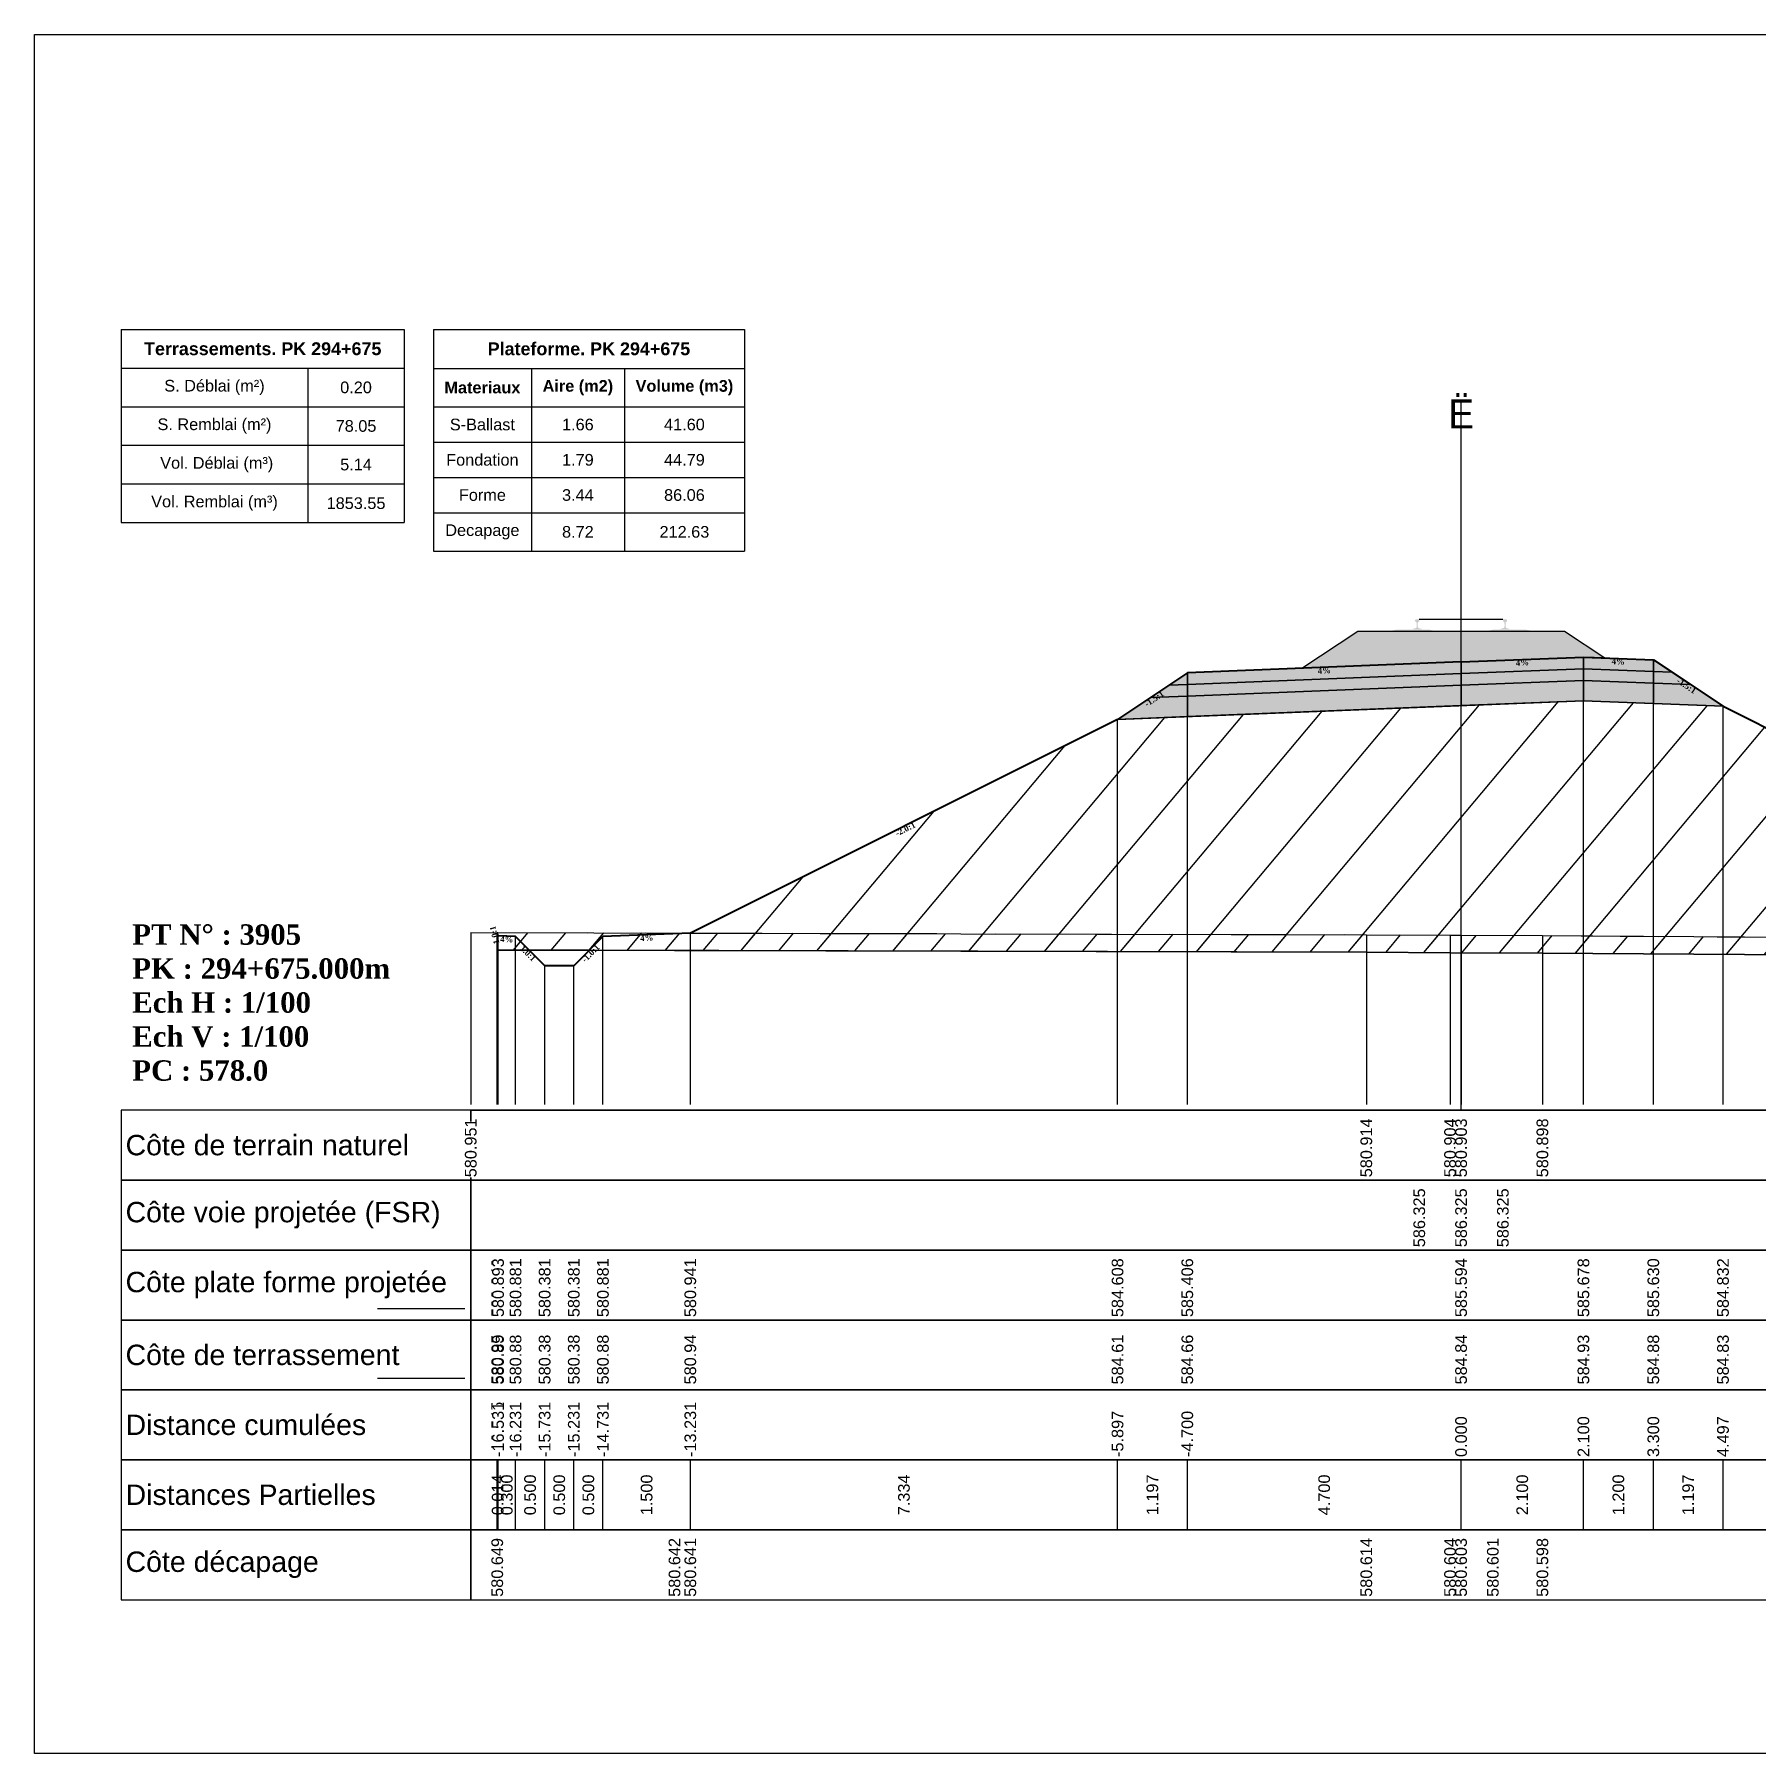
# Model space of a CAD drawing. Header units: millimetres. Extents: x 2762 to 3076, y 916 to 3305.
# Drawn here: x 2797.56 to 2827.14, y 2885.65 to 2915.15 of the extents above; entities that cross this region are included whole.
import ezdxf

# ---------------------------------------------------------------- set-up
doc = ezdxf.new("R2010")
doc.units = ezdxf.units.MM
doc.header["$LTSCALE"] = 2
doc.linetypes.add('CACHE', pattern=[9.525, 6.35, -3.175])
doc.linetypes.add('DASHED', pattern=[0.75, 0.5, -0.25])
for name, color, linetype in [('C-ANNO-TABL', 1, 'Continuous'), ('C-ANNO-TABL-TEXT', 150, 'Continuous'), ('C-ANNO-TABL-TITL', 150, 'Continuous'), ('C-ANNO-TABL-TTBL', 5, 'Continuous'), ('C-ROAD-CORR', 5, 'Continuous'), ('C-ROAD-SCTN', 7, 'Continuous')]:
    doc.layers.add(name, color=color, linetype=linetype)
doc.styles.add('ARIAL', font='arial.ttf')
doc.styles.add('C3D_Etiquette', font='romans.shx')
doc.styles.add('C3D_Profil_Travers', font='romans.shx')
doc.styles.get("Standard").update_dxf_attribs({"font": 'arial.ttf'})

msp = doc.modelspace()

# ---------------------------------------------------------------- hatches: boundary and pattern name
at = {"linetype": 'Continuous', "lineweight": -3}
h = msp.add_hatch(dxfattribs=at)
h.set_pattern_fill('GRAVEL', color=252, scale=0.009, style=0)
h.set_pattern_definition([(228.0128, (2819.486781, 2904.497439), (-1.8288, -2.0574), [0.030755, -3.0447435]), (184.96974, (2819.466207, 2904.474579), (2.743199999, 0.228600013), [0.0527764, -5.2248644]), (132.51045, (2819.413629, 2904.470007), (2.286, -2.5146), [0.0372133, -3.684125]), (267.2737, (2819.324475, 2904.412857), (0.2286, 4.572), [0.0480604, -4.7579794]), (292.83365, (2819.322189, 2904.364851), (-1.143, 2.7432), [0.047127, -4.6655827]), (357.2737, (2819.340477, 2904.321417), (-4.572, 0.2286), [0.0480604, -4.7579794]), (37.69424, (2819.388483, 2904.319131), (-2.9718, -2.286), [0.0635574, -6.2921804]), (72.25533, (2819.438775, 2904.357993), (1.6002, 5.0292), [0.0600048, -5.940473]), (121.42957, (2819.457063, 2904.415143), (-1.8288, 2.9718), [0.048223, -4.774099]), (175.23636, (2819.431917, 2904.45629), (2.5146, -0.2286), [0.055054, -2.697654]), (222.39744, (2819.377053, 2904.4608626), (-2.7432, -2.5146), [0.071197, -7.0485095]), (138.81407, (2819.55079, 2904.41057), (-1.6002, 1.3716), [0.0243004, -2.405751]), (171.46923, (2819.532501, 2904.426573), (2.9718, -0.4572), [0.0462314, -4.5769175]), (225, (2819.48678, 2904.43343), (-3e-17, -0.2286), [0.032329, -0.29096]), (203.1986, (2819.47078, 2904.460863), (1.143, 0.4572), [0.01741, -1.723556]), (291.8014, (2819.454777, 2904.454005), (-0.2286, 0.6858), [0.024621, -1.206428]), (30.9638, (2819.46392, 2904.431145), (0.6858, 0.4572), [0.039989, -1.292967]), (161.565, (2819.49821, 2904.45172), (0.4572, -0.2286), [0.028916, -0.693981]), (16.38954, (2819.322189, 2904.454005), (2.286, 0.6858), [0.040508, -4.0102944]), (70.34618, (2819.361051, 2904.465435), (-0.9144, -2.5146), [0.033984, -3.3643994]), (293.1986, (2819.49821, 2904.49744), (-0.4572, 1.143), [0.034819, -1.7061465]), (343.61046, (2819.511927, 2904.465435), (-2.286, 0.6858), [0.040508, -4.0102944]), (339.44395, (2819.32219, 2904.312273), (-1.143, 0.4572), [0.039063, -1.914096]), (294.77514, (2819.358765, 2904.298557), (-1.143, 2.5146), [0.0327305, -3.2403234]), (66.8014, (2819.500497, 2904.26884), (0.4572, 1.143), [0.034819, -1.7061465]), (17.35402, (2819.514213, 2904.300843), (-2.9718, -0.9144), [0.0383204, -3.793714]), (69.44395, (2819.388483, 2904.268839), (-0.4572, -1.143), [0.0195316, -1.933628]), (101.3099, (2819.48678, 2904.26884), (-0.2286, 0.9144), [0.011656, -1.1539795]), (165.9638, (2819.484495, 2904.28027), (0.6858, -0.2286), [0.047127, -0.895415]), (186.009, (2819.438775, 2904.291699), (2.286, 0.2286), [0.043674, -4.323723]), (303.69, (2819.46392, 2904.41057), (-0.2286, 0.4572), [0.032969, -0.79126]), (353.15723, (2819.482209, 2904.383139), (3.8862, -0.4572), [0.05756, -5.698441]), (60.9454, (2819.53936, 2904.37628), (-0.9144, -1.6002), [0.023536, -2.330045]), (90, (2819.5508, 2904.39685), (-0.2286, 0.2286), [0.013716, -0.214884]), (120.25644, (2819.434203, 2904.298557), (0.9144, -1.6002), [0.031758, -3.1440547]), (48.0128, (2819.418201, 2904.325989), (1.8288, 2.0574), [0.06151, -3.0139886]), (0, (2819.45935, 2904.3717), (0.2286, 0.2286), [0.059436, -0.169164]), (325.30485, (2819.518785, 2904.371709), (2.286, -1.6002), [0.036145, -3.5783385]), (254.0546, (2819.548503, 2904.351135), (-0.2286, -0.9144), [0.033285, -1.6309485]), (207.64598, (2819.539359, 2904.319131), (-4.3434, -2.286), [0.054193, -5.365122]), (175.42608, (2819.491353, 2904.293985), (-2.9718, 0.2286), [0.0573327, -5.675926])])
h.paths.add_polyline_path([(2819.322, 2904.269), (2820.28, 2904.907), (2823.83, 2904.907), (2824.519, 2904.448), (2824.155, 2904.462)])
msp.add_hatch(color=254, dxfattribs=at).paths.add_polyline_path([(2820.837, 2904.726), (2820.837, 2904.911), (2820.952, 2904.932), (2821.3, 2904.932), (2821.3, 2904.937), (2821.226, 2904.937), (2821.226, 2904.947), (2821.227, 2904.948), (2821.229, 2904.949), (2821.23, 2904.949), (2821.25, 2904.951), (2821.253, 2904.951), (2821.256, 2904.952), (2821.284, 2904.963), (2821.287, 2904.964), (2821.288, 2904.965), (2821.289, 2904.967), (2821.29, 2904.971), (2821.291, 2904.978), (2821.292, 2904.987), (2821.293, 2904.998), (2821.293, 2905.021), (2821.292, 2905.037), (2821.292, 2905.044), (2821.291, 2905.05), (2821.29, 2905.054), (2821.29, 2905.056), (2821.289, 2905.059), (2821.288, 2905.061), (2821.287, 2905.063), (2821.286, 2905.064), (2821.285, 2905.065), (2821.269, 2905.07), (2821.267, 2905.072), (2821.266, 2905.073), (2821.265, 2905.074), (2821.265, 2905.077), (2821.265, 2905.095), (2821.266, 2905.099), (2821.267, 2905.102), (2821.269, 2905.104), (2821.271, 2905.105), (2821.274, 2905.107), (2821.275, 2905.107), (2821.279, 2905.108), (2821.283, 2905.108), (2821.286, 2905.109), (2821.29, 2905.109), (2821.295, 2905.109), (2821.298, 2905.109), (2821.301, 2905.109), (2821.305, 2905.109), (2821.308, 2905.109), (2821.312, 2905.109), (2821.317, 2905.109), (2821.32, 2905.108), (2821.324, 2905.108), (2821.328, 2905.107), (2821.329, 2905.107), (2821.331, 2905.105), (2821.334, 2905.104), (2821.336, 2905.102), (2821.337, 2905.099), (2821.337, 2905.095), (2821.337, 2905.077), (2821.337, 2905.074), (2821.337, 2905.073), (2821.336, 2905.072), (2821.334, 2905.07), (2821.318, 2905.065), (2821.317, 2905.064), (2821.315, 2905.063), (2821.314, 2905.061), (2821.314, 2905.059), (2821.313, 2905.056), (2821.312, 2905.054), (2821.312, 2905.05), (2821.311, 2905.044), (2821.31, 2905.037), (2821.31, 2905.021), (2821.31, 2904.998), (2821.311, 2904.987), (2821.312, 2904.978), (2821.313, 2904.971), (2821.314, 2904.967), (2821.315, 2904.965), (2821.316, 2904.964), (2821.318, 2904.963), (2821.347, 2904.952), (2821.35, 2904.951), (2821.353, 2904.951), (2821.373, 2904.949), (2821.374, 2904.949), (2821.375, 2904.948), (2821.376, 2904.947), (2821.376, 2904.937), (2821.302, 2904.937), (2821.302, 2904.932), (2821.506, 2904.932), (2821.638, 2904.901), (2822.472, 2904.901), (2822.603, 2904.932), (2822.807, 2904.932), (2822.807, 2904.937), (2822.733, 2904.937), (2822.733, 2904.947), (2822.734, 2904.948), (2822.736, 2904.949), (2822.737, 2904.949), (2822.757, 2904.951), (2822.76, 2904.951), (2822.763, 2904.952), (2822.791, 2904.963), (2822.794, 2904.964), (2822.795, 2904.965), (2822.796, 2904.967), (2822.797, 2904.971), (2822.798, 2904.978), (2822.799, 2904.987), (2822.8, 2904.998), (2822.8, 2905.021), (2822.799, 2905.037), (2822.799, 2905.044), (2822.798, 2905.05), (2822.797, 2905.054), (2822.797, 2905.056), (2822.796, 2905.059), (2822.795, 2905.061), (2822.794, 2905.063), (2822.793, 2905.064), (2822.792, 2905.065), (2822.776, 2905.07), (2822.774, 2905.072), (2822.773, 2905.073), (2822.772, 2905.074), (2822.772, 2905.077), (2822.772, 2905.095), (2822.773, 2905.099), (2822.774, 2905.102), (2822.776, 2905.104), (2822.778, 2905.105), (2822.781, 2905.107), (2822.782, 2905.107), (2822.786, 2905.108), (2822.79, 2905.108), (2822.793, 2905.109), (2822.797, 2905.109), (2822.802, 2905.109), (2822.805, 2905.109), (2822.808, 2905.109), (2822.812, 2905.109), (2822.815, 2905.109), (2822.819, 2905.109), (2822.824, 2905.109), (2822.827, 2905.108), (2822.831, 2905.108), (2822.835, 2905.107), (2822.836, 2905.107), (2822.838, 2905.105), (2822.841, 2905.104), (2822.843, 2905.102), (2822.844, 2905.099), (2822.844, 2905.095), (2822.844, 2905.077), (2822.844, 2905.074), (2822.844, 2905.073), (2822.843, 2905.072), (2822.841, 2905.07), (2822.825, 2905.065), (2822.824, 2905.064), (2822.822, 2905.063), (2822.821, 2905.061), (2822.821, 2905.059), (2822.82, 2905.056), (2822.819, 2905.054), (2822.819, 2905.05), (2822.818, 2905.044), (2822.817, 2905.037), (2822.817, 2905.021), (2822.817, 2904.998), (2822.818, 2904.987), (2822.819, 2904.978), (2822.82, 2904.971), (2822.821, 2904.967), (2822.822, 2904.965), (2822.823, 2904.964), (2822.825, 2904.963), (2822.854, 2904.952), (2822.857, 2904.951), (2822.86, 2904.951), (2822.88, 2904.949), (2822.881, 2904.949), (2822.882, 2904.948), (2822.883, 2904.947), (2822.883, 2904.937), (2822.809, 2904.937), (2822.809, 2904.932), (2823.157, 2904.932), (2823.272, 2904.911), (2823.272, 2904.726)])
h = msp.add_hatch(color=30, dxfattribs=at)
h.paths.add_polyline_path([(2825.355, 2904.014), (2825.355, 2904.214), (2825.674, 2904.201), (2825.993, 2903.989)])
h.paths.add_polyline_path([(2824.155, 2904.062), (2824.155, 2904.262), (2825.355, 2904.214), (2825.355, 2904.014)])
h.paths.add_polyline_path([(2822.055, 2903.978), (2822.055, 2904.178), (2824.155, 2904.262), (2824.155, 2904.062)])
h.paths.add_polyline_path([(2817.355, 2903.79), (2817.355, 2903.99), (2822.055, 2904.178), (2822.055, 2903.978)])
h.paths.add_polyline_path([(2816.716, 2903.765), (2817.035, 2903.977), (2817.355, 2903.99), (2817.355, 2903.79)])
h = msp.add_hatch(color=11, dxfattribs=at)
h.paths.add_polyline_path([(2825.355, 2904.214), (2825.355, 2904.414), (2825.674, 2904.201)])
h.paths.add_polyline_path([(2824.155, 2904.262), (2824.155, 2904.462), (2825.355, 2904.414), (2825.355, 2904.214)])
h.paths.add_polyline_path([(2822.055, 2904.178), (2822.055, 2904.378), (2824.155, 2904.462), (2824.155, 2904.262)])
h.paths.add_polyline_path([(2817.355, 2903.99), (2817.355, 2904.19), (2822.055, 2904.378), (2822.055, 2904.178)])
h.paths.add_polyline_path([(2817.035, 2903.977), (2817.355, 2904.19), (2817.355, 2903.99)])
h = msp.add_hatch(color=83, dxfattribs=at)
h.paths.add_polyline_path([(2825.355, 2903.664), (2825.355, 2904.014), (2825.993, 2903.989), (2826.551, 2903.616)])
h.paths.add_polyline_path([(2824.155, 2903.712), (2824.155, 2904.062), (2825.355, 2904.014), (2825.355, 2903.664)])
h.paths.add_polyline_path([(2822.055, 2903.628), (2822.055, 2903.978), (2824.155, 2904.062), (2824.155, 2903.712)])
h.paths.add_polyline_path([(2817.355, 2903.44), (2817.355, 2903.79), (2822.055, 2903.978), (2822.055, 2903.628)])
h.paths.add_polyline_path([(2816.158, 2903.392), (2816.716, 2903.765), (2817.355, 2903.79), (2817.355, 2903.44)])
h = msp.add_hatch(dxfattribs=at)
h.set_pattern_fill('_U', color=3, angle=50, style=0, pattern_type=0)
h.set_pattern_definition([(50, (2807.0882, 2899.4295), (-0.766044, 0.642788), [])])
h.paths.add_polyline_path([(2807.088, 2899.43), (2807.324, 2899.665), (2808.824, 2899.725), (2816.158, 2903.392), (2824.155, 2903.712), (2826.551, 2903.616), (2834.57, 2899.607), (2834.57, 2899.307), (2823.451, 2899.382), (2821.866, 2899.387), (2820.428, 2899.397)])
h.paths.add_polyline_path([(2805.51, 2899.433), (2805.51, 2899.733), (2805.524, 2899.677), (2805.824, 2899.665), (2806.057, 2899.432)])
h = msp.add_hatch(dxfattribs=at)
h.set_pattern_fill('_U', color=150, scale=0.5, angle=50, style=0, pattern_type=0)
h.set_pattern_definition([(50, (2807.08816, 2899.4295), (-0.383022, 0.321394), [])])
h.paths.add_polyline_path([(2807.088, 2899.43), (2807.324, 2899.665), (2808.824, 2899.725), (2820.428, 2899.697), (2821.866, 2899.687), (2823.451, 2899.682), (2834.57, 2899.607), (2834.57, 2899.307), (2823.451, 2899.382), (2821.866, 2899.387), (2820.428, 2899.397)])
h.paths.add_polyline_path([(2805.51, 2899.733), (2808.824, 2899.725), (2807.324, 2899.665), (2807.088, 2899.43), (2806.057, 2899.432), (2805.824, 2899.665), (2805.524, 2899.677)])
h.paths.add_polyline_path([(2805.51, 2899.433), (2805.51, 2899.733), (2805.524, 2899.677), (2805.824, 2899.665), (2806.057, 2899.432)])

# ---------------------------------------------------------------- linework, layer by layer
at = {"color": 7, "linetype": 'Continuous', "lineweight": -3}
for p, q in [((2822.055, 2896.684), (2822.055, 2908.884)), ((2805.054, 2896.684), (2839.056, 2896.684)), ((2805.51, 2889.484), (2805.51, 2890.684)), ((2805.524, 2889.484), (2805.524, 2890.684)), ((2805.524, 2889.484), (2805.524, 2890.684)), ((2805.824, 2889.484), (2805.824, 2890.684)), ((2805.824, 2889.484), (2805.824, 2890.684)), ((2806.324, 2889.484), (2806.324, 2890.684)), ((2806.324, 2889.484), (2806.324, 2890.684)), ((2806.824, 2889.484), (2806.824, 2890.684)), ((2806.824, 2889.484), (2806.824, 2890.684)), ((2807.324, 2889.484), (2807.324, 2890.684)), ((2807.324, 2889.484), (2807.324, 2890.684)), ((2808.824, 2889.484), (2808.824, 2890.684)), ((2808.824, 2889.484), (2808.824, 2890.684)), ((2816.158, 2889.484), (2816.158, 2890.684)), ((2816.158, 2889.484), (2816.158, 2890.684)), ((2817.355, 2889.484), (2817.355, 2890.684)), ((2817.355, 2889.484), (2817.355, 2890.684)), ((2822.055, 2889.484), (2822.055, 2890.684)), ((2822.055, 2889.484), (2822.055, 2890.684)), ((2824.155, 2889.484), (2824.155, 2890.684)), ((2824.155, 2889.484), (2824.155, 2890.684)), ((2825.355, 2889.484), (2825.355, 2890.684)), ((2825.355, 2889.484), (2825.355, 2890.684)), ((2826.551, 2889.484), (2826.551, 2890.684)), ((2826.551, 2889.484), (2826.551, 2890.684))]:
    msp.add_line(p, q, dxfattribs=at)
at = {"color": 251, "linetype": 'Continuous', "lineweight": -3}
for p, q in [((2819.322, 2904.269), (2820.28, 2904.907)), ((2820.28, 2904.907), (2823.83, 2904.907)), ((2823.83, 2904.907), (2824.519, 2904.448)), ((2817.355, 2904.19), (2822.055, 2904.378)), ((2824.155, 2904.462), (2819.322, 2904.269)), ((2822.055, 2904.378), (2824.155, 2904.462)), ((2822.055, 2904.178), (2822.055, 2904.378)), ((2822.055, 2904.378), (2822.055, 2904.178)), ((2824.155, 2904.262), (2822.055, 2904.178)), ((2824.519, 2904.448), (2824.155, 2904.462)), ((2824.155, 2904.262), (2824.155, 2904.462)), ((2824.155, 2904.462), (2825.355, 2904.414)), ((2824.155, 2904.462), (2824.155, 2904.262)), ((2825.355, 2904.214), (2824.155, 2904.262)), ((2825.355, 2904.214), (2825.355, 2904.414)), ((2825.355, 2904.414), (2825.674, 2904.201)), ((2825.355, 2904.414), (2825.355, 2904.214)), ((2817.035, 2903.977), (2817.355, 2904.19)), ((2817.355, 2903.99), (2817.035, 2903.977)), ((2817.355, 2903.99), (2817.355, 2904.19)), ((2817.355, 2904.19), (2817.355, 2903.99)), ((2822.055, 2904.178), (2817.355, 2903.99)), ((2825.674, 2904.201), (2825.355, 2904.214))]:
    msp.add_line(p, q, dxfattribs=at)
at = {"color": 53, "linetype": 'Continuous', "lineweight": -3}
for p, q in [((2822.055, 2904.178), (2824.155, 2904.262)), ((2824.155, 2904.062), (2824.155, 2904.262)), ((2824.155, 2904.262), (2825.355, 2904.214)), ((2824.155, 2904.262), (2824.155, 2904.062)), ((2816.716, 2903.765), (2817.035, 2903.977)), ((2817.035, 2903.977), (2817.355, 2903.99)), ((2817.355, 2903.99), (2822.055, 2904.178)), ((2817.355, 2903.79), (2817.355, 2903.99)), ((2817.355, 2903.99), (2817.355, 2903.79)), ((2822.055, 2903.978), (2817.355, 2903.79)), ((2817.355, 2903.79), (2822.055, 2903.978)), ((2822.055, 2903.978), (2822.055, 2904.178)), ((2822.055, 2904.178), (2822.055, 2903.978)), ((2824.155, 2904.062), (2822.055, 2903.978)), ((2822.055, 2903.978), (2824.155, 2904.062)), ((2822.055, 2903.628), (2822.055, 2903.978)), ((2822.055, 2903.978), (2822.055, 2903.628)), ((2825.355, 2904.014), (2824.155, 2904.062)), ((2824.155, 2903.712), (2824.155, 2904.062)), ((2824.155, 2904.062), (2825.355, 2904.014)), ((2824.155, 2904.062), (2824.155, 2903.712)), ((2825.355, 2904.014), (2825.355, 2904.214)), ((2825.355, 2904.214), (2825.674, 2904.201)), ((2825.355, 2904.214), (2825.355, 2904.014)), ((2825.993, 2903.989), (2825.355, 2904.014)), ((2825.355, 2903.664), (2825.355, 2904.014)), ((2825.355, 2904.014), (2825.993, 2903.989)), ((2825.355, 2904.014), (2825.355, 2903.664)), ((2825.674, 2904.201), (2825.993, 2903.989)), ((2825.993, 2903.989), (2826.551, 2903.616)), ((2816.158, 2903.392), (2816.716, 2903.765)), ((2817.355, 2903.79), (2816.716, 2903.765)), ((2816.716, 2903.765), (2817.355, 2903.79)), ((2817.355, 2903.44), (2817.355, 2903.79)), ((2817.355, 2903.79), (2817.355, 2903.44)), ((2824.155, 2903.712), (2822.055, 2903.628)), ((2825.355, 2903.664), (2824.155, 2903.712)), ((2817.355, 2903.44), (2816.158, 2903.392)), ((2822.055, 2903.628), (2817.355, 2903.44)), ((2826.551, 2903.616), (2825.355, 2903.664))]:
    msp.add_line(p, q, dxfattribs=at)
at = {"color": 253, "linetype": 'Continuous', "lineweight": -3}
for p, q in [((2816.158, 2903.392), (2824.155, 2903.712)), ((2824.155, 2903.712), (2826.551, 2903.616)), ((2808.824, 2899.725), (2816.158, 2903.392)), ((2826.551, 2903.616), (2834.57, 2899.607)), ((2805.51, 2899.733), (2808.824, 2899.725)), ((2805.524, 2899.677), (2805.51, 2899.733)), ((2805.51, 2899.433), (2805.51, 2899.733)), ((2805.51, 2899.733), (2805.524, 2899.677)), ((2805.51, 2899.433), (2805.51, 2899.733)), ((2805.51, 2899.733), (2805.524, 2899.677)), ((2805.824, 2899.665), (2805.524, 2899.677)), ((2805.524, 2899.677), (2805.824, 2899.665)), ((2805.524, 2899.677), (2805.824, 2899.665)), ((2806.057, 2899.432), (2805.824, 2899.665)), ((2805.824, 2899.665), (2806.057, 2899.432)), ((2805.824, 2899.665), (2806.057, 2899.432)), ((2807.088, 2899.43), (2807.324, 2899.665)), ((2807.324, 2899.665), (2807.088, 2899.43)), ((2807.088, 2899.43), (2807.324, 2899.665)), ((2807.324, 2899.665), (2808.824, 2899.725)), ((2808.824, 2899.725), (2807.324, 2899.665)), ((2807.324, 2899.665), (2808.824, 2899.725)), ((2808.824, 2899.725), (2820.428, 2899.697)), ((2820.428, 2899.697), (2821.866, 2899.687)), ((2821.866, 2899.687), (2823.451, 2899.682)), ((2823.451, 2899.682), (2834.57, 2899.607)), ((2806.057, 2899.432), (2805.51, 2899.433)), ((2806.057, 2899.432), (2805.51, 2899.433)), ((2807.088, 2899.43), (2806.057, 2899.432)), ((2806.057, 2899.432), (2807.088, 2899.43)), ((2806.324, 2899.165), (2806.057, 2899.432)), ((2807.088, 2899.43), (2806.824, 2899.165)), ((2820.428, 2899.397), (2807.088, 2899.43)), ((2820.428, 2899.397), (2807.088, 2899.43)), ((2821.866, 2899.387), (2820.428, 2899.397)), ((2821.866, 2899.387), (2820.428, 2899.397)), ((2823.451, 2899.382), (2821.866, 2899.387)), ((2823.451, 2899.382), (2821.866, 2899.387)), ((2834.57, 2899.307), (2823.451, 2899.382)), ((2834.57, 2899.307), (2823.451, 2899.382)), ((2806.824, 2899.165), (2806.324, 2899.165))]:
    msp.add_line(p, q, dxfattribs=at)
at = {"color": 8, "linetype": 'CACHE', "lineweight": -3}
for p, q in [((2824.155, 2896.784), (2824.155, 2903.712)), ((2816.158, 2896.784), (2816.158, 2903.392)), ((2817.355, 2896.784), (2817.355, 2903.44)), ((2822.055, 2896.784), (2822.055, 2903.628)), ((2822.055, 2896.784), (2822.055, 2903.628)), ((2825.355, 2896.784), (2825.355, 2903.664)), ((2826.551, 2896.784), (2826.551, 2903.616)), ((2805.51, 2896.784), (2805.51, 2899.733)), ((2805.524, 2896.784), (2805.524, 2899.677)), ((2805.824, 2896.784), (2805.824, 2899.665)), ((2807.324, 2896.784), (2807.324, 2899.665)), ((2808.824, 2896.784), (2808.824, 2899.725)), ((2806.324, 2896.784), (2806.324, 2899.165)), ((2806.824, 2896.784), (2806.824, 2899.165))]:
    msp.add_line(p, q, dxfattribs=at)
at = {"color": 105, "linetype": 'DASHED', "lineweight": -3, "ltscale": 2}
for p, q in [((2805.055, 2899.734), (2820.428, 2899.697)), ((2820.428, 2899.697), (2821.866, 2899.687)), ((2821.866, 2899.687), (2822.055, 2899.687)), ((2822.055, 2899.687), (2823.451, 2899.682)), ((2823.451, 2899.682), (2839.055, 2899.576))]:
    msp.add_line(p, q, dxfattribs=at)
at = {"color": 98, "linetype": 'CACHE', "lineweight": -3}
for p, q in [((2805.055, 2899.734), (2805.055, 2896.784)), ((2820.428, 2899.697), (2820.428, 2896.784)), ((2821.866, 2899.687), (2821.866, 2896.784)), ((2822.055, 2899.687), (2822.055, 2896.784)), ((2823.451, 2899.682), (2823.451, 2896.784))]:
    msp.add_line(p, q, dxfattribs=at)
at = {"color": 6, "linetype": 'Continuous', "lineweight": -3}
for p, q in [((2805.51, 2899.433), (2808.553, 2899.426)), ((2808.553, 2899.426), (2808.824, 2899.425)), ((2808.824, 2899.425), (2820.428, 2899.397)), ((2820.428, 2899.397), (2821.866, 2899.387)), ((2821.866, 2899.387), (2822.055, 2899.387)), ((2822.055, 2899.387), (2822.6, 2899.385)), ((2822.6, 2899.385), (2823.451, 2899.382)), ((2823.451, 2899.382), (2834.57, 2899.307))]:
    msp.add_line(p, q, dxfattribs=at)
at = {"color": 154, "linetype": 'Continuous', "lineweight": -3}
msp.add_line((2803.454, 2893.284), (2804.954, 2893.284), dxfattribs=at)
at = {"color": 1, "linetype": 'Continuous', "lineweight": -3}
msp.add_line((2803.454, 2892.084), (2804.954, 2892.084), dxfattribs=at)
at = {"color": 7, "linetype": 'Continuous', "lineweight": -3}
for points in [[(2805.054, 2895.484), (2805.054, 2896.684), (2799.054, 2896.684), (2799.054, 2895.484)], [(2805.054, 2895.484), (2839.056, 2895.484), (2839.056, 2896.684), (2805.054, 2896.684)], [(2805.054, 2894.284), (2805.054, 2895.484), (2799.054, 2895.484), (2799.054, 2894.284)], [(2805.054, 2894.284), (2839.056, 2894.284), (2839.056, 2895.484), (2805.054, 2895.484)], [(2805.054, 2893.084), (2805.054, 2894.284), (2799.054, 2894.284), (2799.054, 2893.084)], [(2805.054, 2893.084), (2839.056, 2893.084), (2839.056, 2894.284), (2805.054, 2894.284)], [(2805.054, 2891.884), (2805.054, 2893.084), (2799.054, 2893.084), (2799.054, 2891.884)], [(2805.054, 2891.884), (2839.056, 2891.884), (2839.056, 2893.084), (2805.054, 2893.084)], [(2805.054, 2890.684), (2805.054, 2891.884), (2799.054, 2891.884), (2799.054, 2890.684)], [(2805.054, 2890.684), (2839.056, 2890.684), (2839.056, 2891.884), (2805.054, 2891.884)], [(2805.054, 2889.484), (2805.054, 2890.684), (2799.054, 2890.684), (2799.054, 2889.484)], [(2805.054, 2889.484), (2839.056, 2889.484), (2839.056, 2890.684), (2805.054, 2890.684)], [(2805.054, 2888.284), (2805.054, 2889.484), (2799.054, 2889.484), (2799.054, 2888.284)], [(2805.054, 2888.284), (2839.056, 2888.284), (2839.056, 2889.484), (2805.054, 2889.484)]]:
    msp.add_3dface(points, dxfattribs=at)
at = {"layer": 'C-ANNO-TABL', "color": 7, "linetype": 'Continuous', "lineweight": -3}
for p, q in [((2799.054, 2909.419), (2802.257, 2909.419)), ((2802.257, 2909.419), (2803.913, 2909.419)), ((2802.257, 2909.419), (2802.257, 2908.757)), ((2804.413, 2909.416), (2806.095, 2909.416)), ((2806.095, 2909.416), (2807.691, 2909.416)), ((2806.095, 2909.416), (2806.095, 2908.754)), ((2807.691, 2909.416), (2809.753, 2909.416)), ((2807.691, 2909.416), (2807.691, 2908.754)), ((2799.054, 2908.757), (2802.257, 2908.757)), ((2802.257, 2908.757), (2803.913, 2908.757)), ((2802.257, 2908.757), (2802.257, 2908.095)), ((2804.413, 2908.754), (2806.095, 2908.754)), ((2806.095, 2908.754), (2807.691, 2908.754)), ((2806.095, 2908.754), (2806.095, 2908.147)), ((2807.691, 2908.754), (2809.753, 2908.754)), ((2807.691, 2908.754), (2807.691, 2908.147)), ((2804.413, 2908.147), (2806.095, 2908.147)), ((2806.095, 2908.147), (2807.691, 2908.147)), ((2806.095, 2908.147), (2806.095, 2907.543)), ((2807.691, 2908.147), (2809.753, 2908.147)), ((2807.691, 2908.147), (2807.691, 2907.543)), ((2799.054, 2908.095), (2802.257, 2908.095)), ((2802.257, 2908.095), (2803.913, 2908.095)), ((2802.257, 2908.095), (2802.257, 2907.432)), ((2804.413, 2907.543), (2806.095, 2907.543)), ((2806.095, 2907.543), (2807.691, 2907.543)), ((2806.095, 2907.543), (2806.095, 2906.939)), ((2807.691, 2907.543), (2809.753, 2907.543)), ((2807.691, 2907.543), (2807.691, 2906.939)), ((2799.054, 2907.432), (2802.257, 2907.432)), ((2802.257, 2907.432), (2803.913, 2907.432)), ((2802.257, 2907.432), (2802.257, 2906.77)), ((2804.413, 2906.939), (2806.095, 2906.939)), ((2806.095, 2906.939), (2807.691, 2906.939)), ((2806.095, 2906.939), (2806.095, 2906.28)), ((2807.691, 2906.939), (2809.753, 2906.939)), ((2807.691, 2906.939), (2807.691, 2906.28))]:
    msp.add_line(p, q, dxfattribs=at)
at = {"layer": 'C-ANNO-TABL-TTBL', "color": 7, "linetype": 'Continuous', "lineweight": -3}
for p, q in [((2799.054, 2910.084), (2803.913, 2910.084)), ((2799.054, 2910.084), (2799.054, 2909.419)), ((2803.913, 2910.084), (2803.913, 2909.419)), ((2804.413, 2910.084), (2809.753, 2910.084)), ((2804.413, 2910.084), (2804.413, 2909.416)), ((2809.753, 2910.084), (2809.753, 2909.416)), ((2799.054, 2909.419), (2799.054, 2908.757)), ((2803.913, 2909.419), (2803.913, 2908.757)), ((2804.413, 2909.416), (2804.413, 2908.754)), ((2809.753, 2909.416), (2809.753, 2908.754)), ((2799.054, 2908.757), (2799.054, 2908.095)), ((2803.913, 2908.757), (2803.913, 2908.095)), ((2804.413, 2908.754), (2804.413, 2908.147)), ((2809.753, 2908.754), (2809.753, 2908.147)), ((2804.413, 2908.147), (2804.413, 2907.543)), ((2809.753, 2908.147), (2809.753, 2907.543)), ((2799.054, 2908.095), (2799.054, 2907.432)), ((2803.913, 2908.095), (2803.913, 2907.432)), ((2804.413, 2907.543), (2804.413, 2906.939)), ((2809.753, 2907.543), (2809.753, 2906.939)), ((2799.054, 2907.432), (2799.054, 2906.77)), ((2803.913, 2907.432), (2803.913, 2906.77)), ((2804.413, 2906.939), (2804.413, 2906.28)), ((2809.753, 2906.939), (2809.753, 2906.28)), ((2799.054, 2906.77), (2802.257, 2906.77)), ((2802.257, 2906.77), (2803.913, 2906.77)), ((2804.413, 2906.28), (2806.095, 2906.28)), ((2806.095, 2906.28), (2807.691, 2906.28)), ((2807.691, 2906.28), (2809.753, 2906.28))]:
    msp.add_line(p, q, dxfattribs=at)
at = {"layer": 'C-ROAD-CORR', "color": 1, "linetype": 'Continuous', "lineweight": 40}
for p, q in [((2822.055, 2904.378), (2817.355, 2904.19)), ((2822.055, 2904.378), (2824.155, 2904.462)), ((2824.155, 2904.462), (2825.355, 2904.414)), ((2825.355, 2904.414), (2826.551, 2903.616)), ((2817.355, 2904.19), (2816.158, 2903.392)), ((2816.158, 2903.392), (2808.824, 2899.725)), ((2826.551, 2903.616), (2834.57, 2899.607)), ((2805.524, 2899.677), (2805.51, 2899.733)), ((2805.824, 2899.665), (2805.524, 2899.677)), ((2806.324, 2899.165), (2805.824, 2899.665)), ((2807.324, 2899.665), (2806.824, 2899.165)), ((2808.824, 2899.725), (2807.324, 2899.665)), ((2806.824, 2899.165), (2806.324, 2899.165))]:
    msp.add_line(p, q, dxfattribs=at)
at = {"layer": 'C-ROAD-CORR', "color": 102, "linetype": 'Continuous', "lineweight": -3, "ltscale": 0.5}
for p, q in [((2822.055, 2903.628), (2824.155, 2903.712)), ((2824.155, 2903.712), (2825.355, 2903.664)), ((2817.355, 2903.44), (2816.158, 2903.392)), ((2822.055, 2903.628), (2817.355, 2903.44)), ((2825.355, 2903.664), (2826.551, 2903.616))]:
    msp.add_line(p, q, dxfattribs=at)
at = {"layer": 'C-ROAD-CORR', "color": 1, "linetype": 'Continuous', "lineweight": -3}
for p, q in [((2806.324, 2899.165), (2805.824, 2899.665)), ((2807.324, 2899.665), (2806.824, 2899.165))]:
    msp.add_line(p, q, dxfattribs=at)
at = {"layer": 'C-ROAD-SCTN', "color": 140, "linetype": 'Continuous', "lineweight": -3}
for p, q in [((2819.322, 2904.269), (2820.28, 2904.907)), ((2820.28, 2904.907), (2820.323, 2904.907)), ((2820.323, 2904.907), (2822.055, 2904.907)), ((2822.055, 2904.907), (2823.786, 2904.907)), ((2823.786, 2904.907), (2823.83, 2904.907)), ((2823.83, 2904.907), (2824.519, 2904.448))]:
    msp.add_line(p, q, dxfattribs=at)
at = {"layer": 'C-ROAD-SCTN', "color": 154, "linetype": 'Continuous', "lineweight": -3}
for p, q in [((2821.337, 2905.109), (2822.055, 2905.109)), ((2822.055, 2905.109), (2822.772, 2905.109)), ((2817.355, 2904.19), (2822.055, 2904.378)), ((2822.055, 2904.378), (2824.155, 2904.462)), ((2824.155, 2904.462), (2825.355, 2904.414)), ((2825.355, 2904.414), (2826.551, 2903.616)), ((2816.158, 2903.392), (2817.355, 2904.19)), ((2808.824, 2899.725), (2816.158, 2903.392)), ((2826.551, 2903.616), (2834.57, 2899.607)), ((2805.51, 2899.733), (2805.524, 2899.677)), ((2805.524, 2899.677), (2805.824, 2899.665)), ((2805.824, 2899.665), (2806.324, 2899.165)), ((2806.824, 2899.165), (2807.324, 2899.665)), ((2807.324, 2899.665), (2808.824, 2899.725)), ((2806.324, 2899.165), (2806.824, 2899.165))]:
    msp.add_line(p, q, dxfattribs=at)
at = {"layer": 'C-ROAD-SCTN', "color": 1, "linetype": 'Continuous', "lineweight": -3}
for p, q in [((2822.055, 2903.628), (2824.155, 2903.712)), ((2824.155, 2903.712), (2825.355, 2903.664)), ((2808.824, 2899.725), (2816.158, 2903.392)), ((2816.158, 2903.392), (2817.355, 2903.44)), ((2817.355, 2903.44), (2822.055, 2903.628)), ((2825.355, 2903.664), (2826.551, 2903.616)), ((2826.551, 2903.616), (2834.57, 2899.607)), ((2805.51, 2899.733), (2805.524, 2899.677)), ((2805.524, 2899.677), (2805.824, 2899.665)), ((2805.824, 2899.665), (2806.324, 2899.165)), ((2806.824, 2899.165), (2807.324, 2899.665)), ((2807.324, 2899.665), (2808.824, 2899.725)), ((2806.324, 2899.165), (2806.824, 2899.165))]:
    msp.add_line(p, q, dxfattribs=at)

# ---------------------------------------------------------------- texts
at = {"color": 7, "linetype": 'Continuous', "lineweight": -3}
for s, insert, char_height, attachment_point, style in [('{\\fWingdings|b0|i0|c2|p0;Ë}', (2822.055, 2908.384), 0.5, 8, 'C3D_Profil_Travers'), ('{\\fTimes New Roman|b1|i0|c0|p18;PT N° : 3905\\PPK : 294+675.000m\\PEch H : 1/100\\PEch V : 1/100\\PPC : 578.0}', (2799.243, 2897.184), 0.35, 7, 'C3D_Profil_Travers'), ('{\\fArial|b0|i0|c0|p34;Côte de terrain naturel}', (2799.129, 2896.084), 0.35, 4, 'C3D_Etiquette'), ('{\\fArial|b0|i0|c0|p34;Côte plate forme projetée}', (2799.129, 2893.684), 0.35, 4, 'C3D_Etiquette'), ('{\\fArial|b0|i0|c0|p34;Côte de terrassement}', (2799.129, 2892.484), 0.35, 4, 'C3D_Etiquette'), ('{\\fArial|b0|i0|c0|p34;Distance cumulées}', (2799.129, 2891.284), 0.35, 4, 'C3D_Etiquette'), ('{\\fArial|b0|i0|c0|p34;Distances Partielles}', (2799.129, 2890.084), 0.35, 4, 'C3D_Etiquette'), ('{\\fArial|b0|i0|c0|p34;Côte décapage}', (2799.129, 2888.884), 0.35, 4, 'C3D_Etiquette')]:
    msp.add_mtext(s, dxfattribs=dict(at, insert=insert, char_height=char_height, attachment_point=attachment_point, style=style))
at = {"color": 7, "linetype": 'Continuous', "lineweight": -3, "char_height": 0.1, "style": 'C3D_Etiquette'}
for s, insert, width, attachment_point, rotation in [('{\\fTimes New Roman|b1|i0|c0|p18;4%}', (2819.705, 2904.28), 0.42071, 2, 2.2906), ('{\\fTimes New Roman|b1|i0|c0|p18;4%}', (2823.105, 2904.416), 0.37094, 2, 2.2906), ('{\\fTimes New Roman|b1|i0|c0|p18;4%}', (2824.754, 2904.434), 0.42071, 2, 357.7094), ('{\\fTimes New Roman|b1|i0|c0|p18;-1.5:1}', (2825.951, 2904.012), 0.34598, 2, 326.3099), ('{\\fTimes New Roman|b1|i0|c0|p18;-1.5:1}', (2816.758, 2903.788), 0.34598, 2, 33.6901), ('{\\fTimes New Roman|b1|i0|c0|p18;-2.0:1}', (2812.493, 2901.555), 0.34598, 2, 26.5651), ('{\\fTimes New Roman|b1|i0|c0|p18;1.0:1}', (2805.513, 2899.704), 0.29446, 8, 104.0362), ('{\\fTimes New Roman|b1|i0|c0|p18;4%}', (2805.674, 2899.667), 0.37094, 2, 357.7094), ('{\\fTimes New Roman|b1|i0|c0|p18;-1.0:1}', (2807.077, 2899.413), 0.34598, 2, 45), ('{\\fTimes New Roman|b1|i0|c0|p18;4%}', (2808.074, 2899.691), 0.42071, 2, 2.2906), ('{\\fTimes New Roman|b1|i0|c0|p18;1.0:1}', (2806.071, 2899.413), 0.29001, 2, 315)]:
    msp.add_mtext(s, dxfattribs=dict(at, insert=insert, width=width, attachment_point=attachment_point, rotation=rotation))
at = {"color": 7, "linetype": 'Continuous', "lineweight": -3, "insert": (2799.129, 2894.884), "char_height": 0.35, "attachment_point": 4}
msp.add_mtext('{\\fArial|b0|i0|c0|p34;Côte voie projetée (FSR)}', dxfattribs=at)
at = {"color": 7, "linetype": 'Continuous', "lineweight": -3, "char_height": 0.2, "rotation": 90, "style": 'C3D_Profil_Travers'}
for s, insert, attachment_point in [('{\\fArial|b0|i0|c0|p34;580.95}', (2805.51, 2891.979), 4), ('{\\fArial|b0|i0|c0|p34;580.89}', (2805.524, 2891.979), 4), ('{\\fArial|b0|i0|c0|p34;580.88}', (2805.824, 2891.979), 4), ('{\\fArial|b0|i0|c0|p34;580.38}', (2806.324, 2891.979), 4), ('{\\fArial|b0|i0|c0|p34;580.38}', (2806.824, 2891.979), 4), ('{\\fArial|b0|i0|c0|p34;580.88}', (2807.324, 2891.979), 4), ('{\\fArial|b0|i0|c0|p34;580.94}', (2808.824, 2891.979), 4), ('{\\fArial|b0|i0|c0|p34;584.61}', (2816.158, 2891.979), 4), ('{\\fArial|b0|i0|c0|p34;584.66}', (2817.355, 2891.979), 4), ('{\\fArial|b0|i0|c0|p34;584.84}', (2822.055, 2891.979), 4), ('{\\fArial|b0|i0|c0|p34;584.93}', (2824.155, 2891.979), 4), ('{\\fArial|b0|i0|c0|p34;584.88}', (2825.355, 2891.979), 4), ('{\\fArial|b0|i0|c0|p34;584.83}', (2826.551, 2891.979), 4), ('{\\fArial|b0|i0|c0|p34;0.014}', (2805.517, 2890.084), 5), ('{\\fArial|b0|i0|c0|p34;0.300}', (2805.674, 2890.084), 5), ('{\\fArial|b0|i0|c0|p34;0.500}', (2806.074, 2890.084), 5), ('{\\fArial|b0|i0|c0|p34;0.500}', (2806.574, 2890.084), 5), ('{\\fArial|b0|i0|c0|p34;0.500}', (2807.074, 2890.084), 5), ('{\\fArial|b0|i0|c0|p34;1.500}', (2808.074, 2890.084), 5), ('{\\fArial|b0|i0|c0|p34;7.334}', (2812.491, 2890.084), 5), ('{\\fArial|b0|i0|c0|p34;1.197}', (2816.756, 2890.084), 5), ('{\\fArial|b0|i0|c0|p34;4.700}', (2819.705, 2890.084), 5), ('{\\fArial|b0|i0|c0|p34;2.100}', (2823.105, 2890.084), 5), ('{\\fArial|b0|i0|c0|p34;1.200}', (2824.755, 2890.084), 5), ('{\\fArial|b0|i0|c0|p34;1.197}', (2825.953, 2890.084), 5)]:
    msp.add_mtext(s, dxfattribs=dict(at, insert=insert, attachment_point=attachment_point))
at = {"layer": 'C-ANNO-TABL-TEXT', "color": 7, "linetype": 'Continuous', "lineweight": -3, "char_height": 0.2, "attachment_point": 5, "style": 'ARIAL'}
for s, insert in [('{\\fArial|b0|i0|c0|p34;\\C7;0.20}', (2803.085, 2909.088)), ('{\\fArial|b0|i0|c0|p34;\\C7;78.05}', (2803.085, 2908.426)), ('{\\fArial|b0|i0|c0|p34;\\C7;S-Ballast}', (2805.254, 2908.451)), ('{\\fArial|b0|i0|c0|p34;\\C7;1.66}', (2806.893, 2908.451)), ('{\\C18;\\c0;41.60}', (2808.722, 2908.451)), ('{\\fArial|b0|i0|c0|p34;\\C7;5.14}', (2803.085, 2907.764)), ('{\\fArial|b0|i0|c0|p34;\\C7;Fondation}', (2805.254, 2907.845)), ('{\\fArial|b0|i0|c0|p34;\\C7;1.79}', (2806.893, 2907.845)), ('{\\C18;\\c0;44.79}', (2808.722, 2907.845)), ('{\\fArial|b0|i0|c0|p34;\\C7;Forme}', (2805.254, 2907.241)), ('{\\fArial|b0|i0|c0|p34;\\C7;3.44}', (2806.893, 2907.241)), ('{\\C18;\\c0;86.06}', (2808.722, 2907.241)), ('{\\fArial|b0|i0|c0|p34;\\C7;1853.55}', (2803.085, 2907.101)), ('{\\fArial|b0|i0|c0|p34;\\C7;Decapage}', (2805.254, 2906.609)), ('{\\fArial|b0|i0|c0|p34;\\C7;8.72}', (2806.893, 2906.609)), ('{\\C18;\\c0;212.63}', (2808.722, 2906.609))]:
    msp.add_mtext(s, dxfattribs=dict(at, insert=insert))
at = {"layer": 'C-ANNO-TABL-TITL', "color": 7, "linetype": 'Continuous', "lineweight": -3, "attachment_point": 5, "style": 'ARIAL'}
for s, insert, char_height in [('{\\fArial|b1|i0|c0|p34;\\C7;Terrassements. PK 294+675}', (2801.483, 2909.751), 0.22), ('{\\fArial|b1|i0|c0|p34;\\C18;\\c0;Plateforme. PK 294+675}', (2807.083, 2909.75), 0.22), ('{\\fArial|b0|i0|c0|p34;\\C7;S. Déblai (m²) }', (2800.655, 2909.088), 0.2), ('{\\fArial|b1|i0|c0|p34;\\C7;Materiaux   }', (2805.254, 2909.085), 0.2), ('{\\fArial|b1|i0|c0|p34;\\C7;Aire (m2)}', (2806.893, 2909.085), 0.2), ('{\\fArial|b1|i0|c0|p34;\\C7;Volume (m3)}', (2808.722, 2909.085), 0.2), ('{\\fArial|b0|i0|c0|p34;\\C7;S. Remblai (m²) }', (2800.655, 2908.426), 0.2), ('{\\fArial|b0|i0|c0|p34;\\C7; Vol. Déblai (m³) }', (2800.655, 2907.764), 0.2), ('{\\fArial|b0|i0|c0|p34;\\C7;Vol. Remblai (m³)}', (2800.655, 2907.101), 0.2)]:
    msp.add_mtext(s, dxfattribs=dict(at, insert=insert, char_height=char_height))

# ---------------------------------------------------------------- next in the draw order: texts
at = {"color": 7, "linetype": 'Continuous', "lineweight": -3, "char_height": 0.2, "attachment_point": 4, "rotation": 90, "style": 'C3D_Profil_Travers', "bg_fill": 3, "box_fill_scale": 1.000375, "bg_fill_color": 256, "bg_fill_true_color": 13158600, "bg_fill_transparency": 0}
for s, insert, width in [('{\\fArial|b0|i0|c0|p34;580.951}', (2805.055, 2895.534), 0.95654), ('{\\fArial|b0|i0|c0|p34;580.914}', (2820.428, 2895.534), 0.99471), ('{\\fArial|b0|i0|c0|p34;580.904}', (2821.866, 2895.534), 0.99471), ('{\\fArial|b0|i0|c0|p34;580.898}', (2823.451, 2895.534), 0.99595), ('{\\fArial|b0|i0|c0|p34;586.325}', (2821.337, 2894.334), 0.99705), ('{\\fArial|b0|i0|c0|p34;586.325}', (2822.055, 2894.334), 0.99705), ('{\\fArial|b0|i0|c0|p34;586.325}', (2822.772, 2894.334), 0.99705), ('{\\fArial|b0|i0|c0|p34;580.949}', (2805.51, 2893.134), 0.99595), ('{\\fArial|b0|i0|c0|p34;580.381}', (2806.324, 2893.134), 0.95654), ('{\\fArial|b0|i0|c0|p34;580.381}', (2806.824, 2893.134), 0.95654), ('{\\fArial|b0|i0|c0|p34;580.881}', (2807.324, 2893.134), 0.95654), ('{\\fArial|b0|i0|c0|p34;580.941}', (2808.824, 2893.134), 0.95654), ('{\\fArial|b0|i0|c0|p34;584.608}', (2816.158, 2893.134), 0.99595), ('{\\fArial|b0|i0|c0|p34;585.406}', (2817.355, 2893.134), 0.99539), ('{\\fArial|b0|i0|c0|p34;585.594}', (2822.055, 2893.134), 0.99471), ('{\\fArial|b0|i0|c0|p34;585.678}', (2824.155, 2893.134), 0.99595), ('{\\fArial|b0|i0|c0|p34;585.630}', (2825.355, 2893.134), 0.99484), ('{\\fArial|b0|i0|c0|p34;584.832}', (2826.551, 2893.134), 0.99347), ('{\\fArial|b0|i0|c0|p34;\\C256;-16.545}', (2805.51, 2890.734), 0.93683), ('{\\fArial|b0|i0|c0|p34;\\C256;-15.731}', (2806.324, 2890.734), 0.89632), ('{\\fArial|b0|i0|c0|p34;\\C256;-15.231}', (2806.824, 2890.734), 0.89632), ('{\\fArial|b0|i0|c0|p34;\\C256;-14.731}', (2807.324, 2890.734), 0.89632), ('{\\fArial|b0|i0|c0|p34;\\C256;-13.231}', (2808.824, 2890.734), 0.89632), ('{\\fArial|b0|i0|c0|p34;\\C256;-5.897}', (2816.158, 2890.734), 0.77838), ('{\\fArial|b0|i0|c0|p34;\\C256;-4.700}', (2817.355, 2890.734), 0.77769), ('{\\fArial|b0|i0|c0|p34;\\C256;0.000}', (2822.055, 2890.734), 0.68096), ('{\\fArial|b0|i0|c0|p34;\\C256;2.100}', (2824.155, 2890.734), 0.6844), ('{\\fArial|b0|i0|c0|p34;\\C256;3.300}', (2825.355, 2890.734), 0.68082), ('{\\fArial|b0|i0|c0|p34;\\C256;4.497}', (2826.551, 2890.734), 0.68978), ('{\\fArial|b0|i0|c0|p34;580.649}', (2805.51, 2888.334), 0.99595), ('{\\fArial|b0|i0|c0|p34;580.642}', (2808.553, 2888.334), 0.99347), ('{\\fArial|b0|i0|c0|p34;580.614}', (2820.428, 2888.334), 0.99471), ('{\\fArial|b0|i0|c0|p34;580.604}', (2821.866, 2888.334), 0.99471), ('{\\fArial|b0|i0|c0|p34;580.601}', (2822.6, 2888.334), 0.95654), ('{\\fArial|b0|i0|c0|p34;580.598}', (2823.451, 2888.334), 0.99595)]:
    msp.add_mtext(s, dxfattribs=dict(at, insert=insert, width=width))

# ---------------------------------------------------------------- next in the draw order: texts
for s, insert, width in [('{\\fArial|b0|i0|c0|p34;580.903}', (2822.055, 2895.534), 0.99553), ('{\\fArial|b0|i0|c0|p34;580.893}', (2805.524, 2893.134), 0.99553), ('{\\fArial|b0|i0|c0|p34;\\C256;-16.531}', (2805.524, 2890.734), 0.89632), ('{\\fArial|b0|i0|c0|p34;580.641}', (2808.824, 2888.334), 0.95654), ('{\\fArial|b0|i0|c0|p34;580.603}', (2822.055, 2888.334), 0.99553)]:
    msp.add_mtext(s, dxfattribs=dict(at, insert=insert, width=width))

# ---------------------------------------------------------------- next in the draw order: texts
for s, insert, width in [('{\\fArial|b0|i0|c0|p34;580.881}', (2805.824, 2893.134), 0.95654), ('{\\fArial|b0|i0|c0|p34;\\C256;-16.231}', (2805.824, 2890.734), 0.89632)]:
    msp.add_mtext(s, dxfattribs=dict(at, insert=insert, width=width))

# ---------------------------------------------------------------- next in the draw order: linework, layer by layer
msp.add_lwpolyline([(2797.565, 2915.145), (2846.565, 2915.145), (2846.565, 2885.645), (2797.565, 2885.645)], close=True)

doc.saveas('drawing.dxf')
